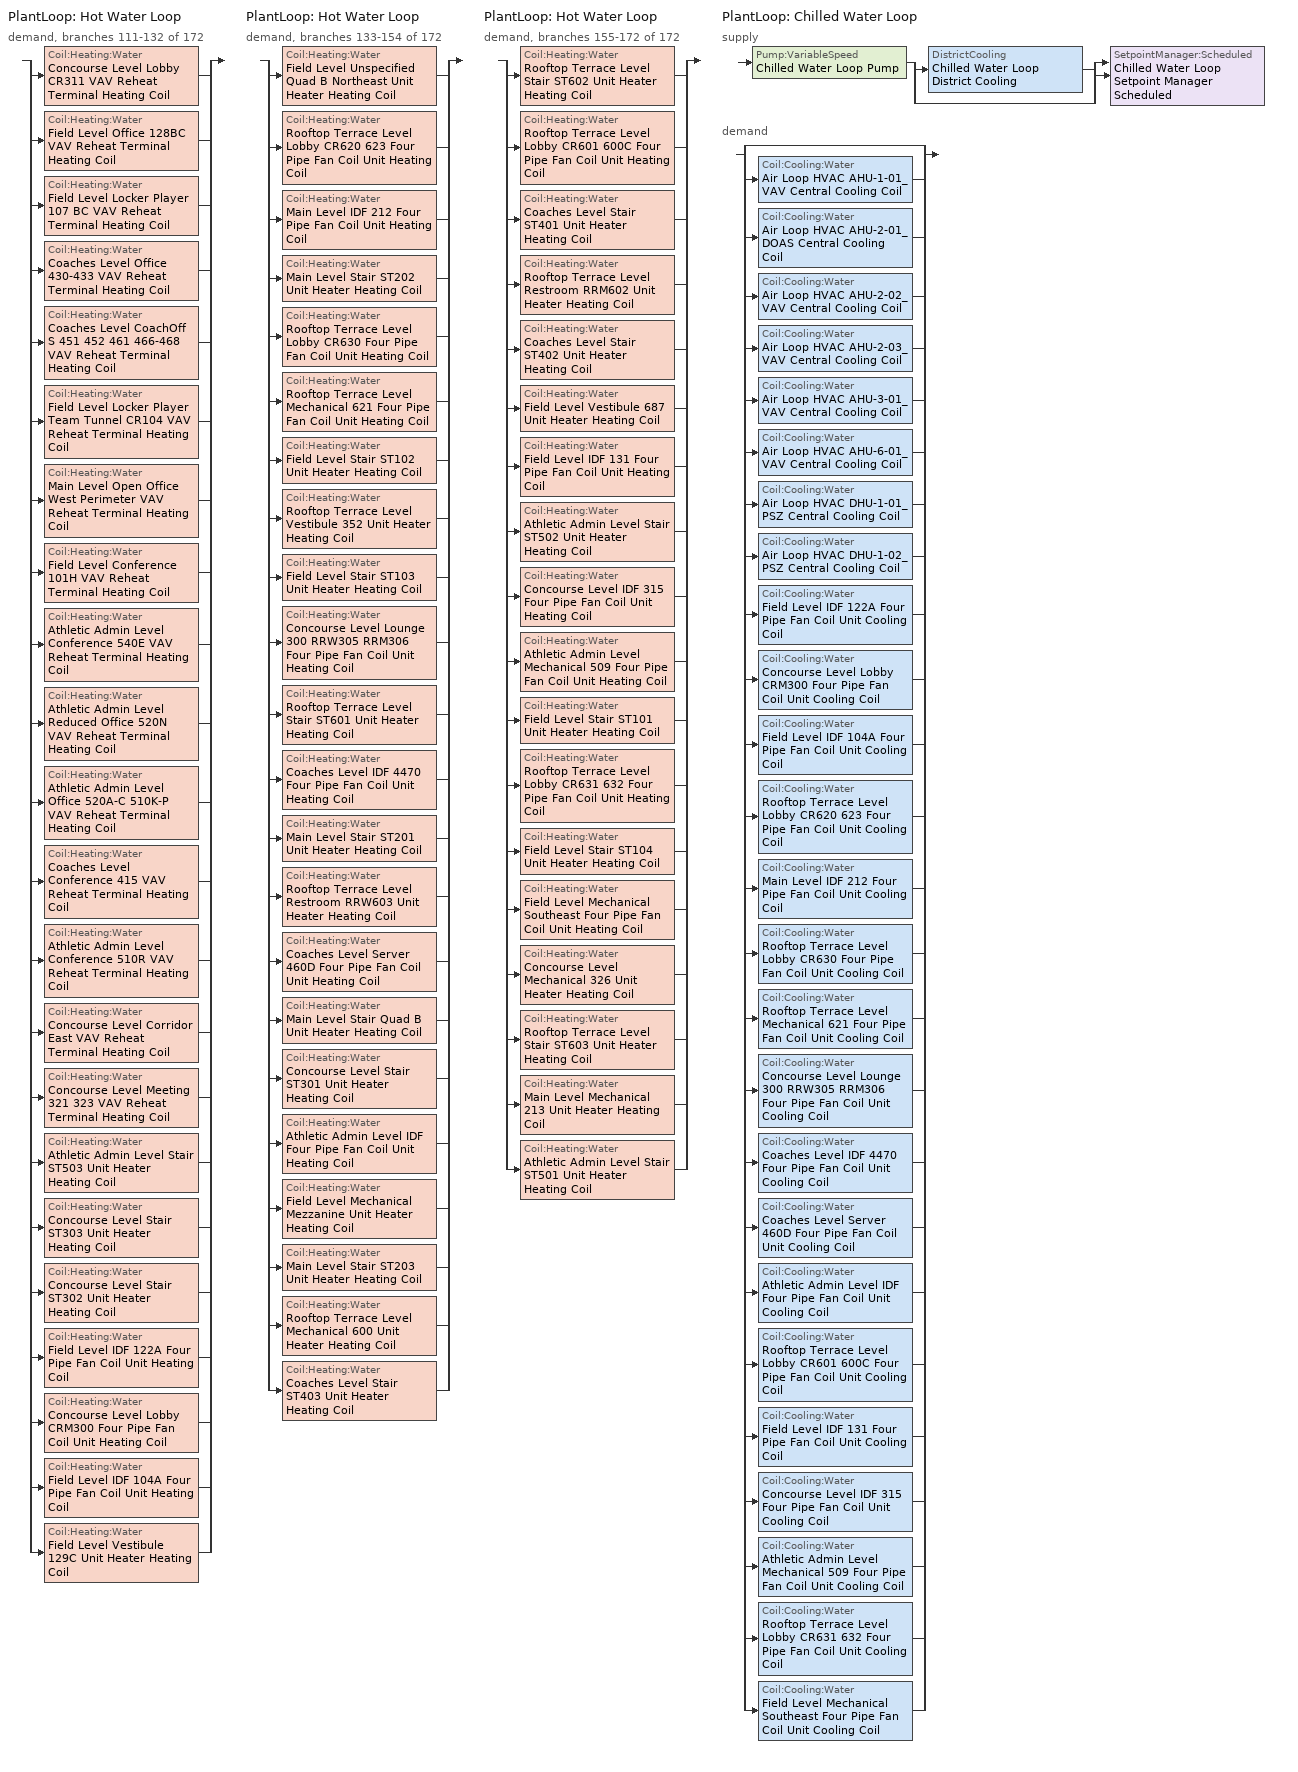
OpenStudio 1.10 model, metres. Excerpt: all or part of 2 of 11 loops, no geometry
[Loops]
PlantLoop 'Hot Water Loop'
 demand, branches 111-132 of 172: split
  | Coil:Heating:Water 'Concourse Level Lobby CR311 VAV Reheat Terminal Heating Coil'
  | Coil:Heating:Water 'Field Level Office 128BC VAV Reheat Terminal Heating Coil'
  | Coil:Heating:Water 'Field Level Locker Player 107 BC VAV Reheat Terminal Heating Coil'
  | Coil:Heating:Water 'Coaches Level Office 430-433 VAV Reheat Terminal Heating Coil'
  | Coil:Heating:Water 'Coaches Level CoachOff S 451 452 461 466-468 VAV Reheat Terminal Heating Coil'
  | Coil:Heating:Water 'Field Level Locker Player Team Tunnel CR104 VAV Reheat Terminal Heating Coil'
  | Coil:Heating:Water 'Main Level Open Office West Perimeter VAV Reheat Terminal Heating Coil'
  | Coil:Heating:Water 'Field Level Conference 101H VAV Reheat Terminal Heating Coil'
  | Coil:Heating:Water 'Athletic Admin Level Conference 540E VAV Reheat Terminal Heating Coil'
  | Coil:Heating:Water 'Athletic Admin Level Reduced Office 520N VAV Reheat Terminal Heating Coil'
  | Coil:Heating:Water 'Athletic Admin Level Office 520A-C 510K-P VAV Reheat Terminal Heating Coil'
  | Coil:Heating:Water 'Coaches Level Conference 415 VAV Reheat Terminal Heating Coil'
  | Coil:Heating:Water 'Athletic Admin Level Conference 510R VAV Reheat Terminal Heating Coil'
  | Coil:Heating:Water 'Concourse Level Corridor East VAV Reheat Terminal Heating Coil'
  | Coil:Heating:Water 'Concourse Level Meeting 321 323 VAV Reheat Terminal Heating Coil'
  | Coil:Heating:Water 'Athletic Admin Level Stair ST503 Unit Heater Heating Coil'
  | Coil:Heating:Water 'Concourse Level Stair ST303 Unit Heater Heating Coil'
  | Coil:Heating:Water 'Concourse Level Stair ST302 Unit Heater Heating Coil'
  | Coil:Heating:Water 'Field Level IDF 122A Four Pipe Fan Coil Unit Heating Coil'
  | Coil:Heating:Water 'Concourse Level Lobby CRM300 Four Pipe Fan Coil Unit Heating Coil'
  | Coil:Heating:Water 'Field Level IDF 104A Four Pipe Fan Coil Unit Heating Coil'
  | Coil:Heating:Water 'Field Level Vestibule 129C Unit Heater Heating Coil'
PlantLoop 'Hot Water Loop'
 demand, branches 133-154 of 172: split
  | Coil:Heating:Water 'Field Level Unspecified Quad B Northeast Unit Heater Heating Coil'
  | Coil:Heating:Water 'Rooftop Terrace Level Lobby CR620 623 Four Pipe Fan Coil Unit Heating Coil'
  | Coil:Heating:Water 'Main Level IDF 212 Four Pipe Fan Coil Unit Heating Coil'
  | Coil:Heating:Water 'Main Level Stair ST202 Unit Heater Heating Coil'
  | Coil:Heating:Water 'Rooftop Terrace Level Lobby CR630 Four Pipe Fan Coil Unit Heating Coil'
  | Coil:Heating:Water 'Rooftop Terrace Level Mechanical 621 Four Pipe Fan Coil Unit Heating Coil'
  | Coil:Heating:Water 'Field Level Stair ST102 Unit Heater Heating Coil'
  | Coil:Heating:Water 'Rooftop Terrace Level Vestibule 352 Unit Heater Heating Coil'
  | Coil:Heating:Water 'Field Level Stair ST103 Unit Heater Heating Coil'
  | Coil:Heating:Water 'Concourse Level Lounge 300 RRW305 RRM306 Four Pipe Fan Coil Unit Heating Coil'
  | Coil:Heating:Water 'Rooftop Terrace Level Stair ST601 Unit Heater Heating Coil'
  | Coil:Heating:Water 'Coaches Level IDF 4470 Four Pipe Fan Coil Unit Heating Coil'
  | Coil:Heating:Water 'Main Level Stair ST201 Unit Heater Heating Coil'
  | Coil:Heating:Water 'Rooftop Terrace Level Restroom RRW603 Unit Heater Heating Coil'
  | Coil:Heating:Water 'Coaches Level Server 460D Four Pipe Fan Coil Unit Heating Coil'
  | Coil:Heating:Water 'Main Level Stair Quad B Unit Heater Heating Coil'
  | Coil:Heating:Water 'Concourse Level Stair ST301 Unit Heater Heating Coil'
  | Coil:Heating:Water 'Athletic Admin Level IDF Four Pipe Fan Coil Unit Heating Coil'
  | Coil:Heating:Water 'Field Level Mechanical Mezzanine Unit Heater Heating Coil'
  | Coil:Heating:Water 'Main Level Stair ST203 Unit Heater Heating Coil'
  | Coil:Heating:Water 'Rooftop Terrace Level Mechanical 600 Unit Heater Heating Coil'
  | Coil:Heating:Water 'Coaches Level Stair ST403 Unit Heater Heating Coil'
PlantLoop 'Hot Water Loop'
 demand, branches 155-172 of 172: split
  | Coil:Heating:Water 'Rooftop Terrace Level Stair ST602 Unit Heater Heating Coil'
  | Coil:Heating:Water 'Rooftop Terrace Level Lobby CR601 600C Four Pipe Fan Coil Unit Heating Coil'
  | Coil:Heating:Water 'Coaches Level Stair ST401 Unit Heater Heating Coil'
  | Coil:Heating:Water 'Rooftop Terrace Level Restroom RRM602 Unit Heater Heating Coil'
  | Coil:Heating:Water 'Coaches Level Stair ST402 Unit Heater Heating Coil'
  | Coil:Heating:Water 'Field Level Vestibule 687 Unit Heater Heating Coil'
  | Coil:Heating:Water 'Field Level IDF 131 Four Pipe Fan Coil Unit Heating Coil'
  | Coil:Heating:Water 'Athletic Admin Level Stair ST502 Unit Heater Heating Coil'
  | Coil:Heating:Water 'Concourse Level IDF 315 Four Pipe Fan Coil Unit Heating Coil'
  | Coil:Heating:Water 'Athletic Admin Level Mechanical 509 Four Pipe Fan Coil Unit Heating Coil'
  | Coil:Heating:Water 'Field Level Stair ST101 Unit Heater Heating Coil'
  | Coil:Heating:Water 'Rooftop Terrace Level Lobby CR631 632 Four Pipe Fan Coil Unit Heating Coil'
  | Coil:Heating:Water 'Field Level Stair ST104 Unit Heater Heating Coil'
  | Coil:Heating:Water 'Field Level Mechanical Southeast Four Pipe Fan Coil Unit Heating Coil'
  | Coil:Heating:Water 'Concourse Level Mechanical 326 Unit Heater Heating Coil'
  | Coil:Heating:Water 'Rooftop Terrace Level Stair ST603 Unit Heater Heating Coil'
  | Coil:Heating:Water 'Main Level Mechanical 213 Unit Heater Heating Coil'
  | Coil:Heating:Water 'Athletic Admin Level Stair ST501 Unit Heater Heating Coil'
PlantLoop 'Chilled Water Loop'
 supply: Pump:VariableSpeed 'Chilled Water Loop Pump' > split
  | DistrictCooling 'Chilled Water Loop District Cooling'
  | bypass
  join > SetpointManager:Scheduled 'Chilled Water Loop Setpoint Manager Scheduled'
 demand: split
  | bypass
  | Coil:Cooling:Water 'Air Loop HVAC AHU-1-01_VAV Central Cooling Coil'
  | Coil:Cooling:Water 'Air Loop HVAC AHU-2-01_DOAS Central Cooling Coil'
  | Coil:Cooling:Water 'Air Loop HVAC AHU-2-02_VAV Central Cooling Coil'
  | Coil:Cooling:Water 'Air Loop HVAC AHU-2-03_VAV Central Cooling Coil'
  | Coil:Cooling:Water 'Air Loop HVAC AHU-3-01_VAV Central Cooling Coil'
  | Coil:Cooling:Water 'Air Loop HVAC AHU-6-01_VAV Central Cooling Coil'
  | Coil:Cooling:Water 'Air Loop HVAC DHU-1-01_PSZ Central Cooling Coil'
  | Coil:Cooling:Water 'Air Loop HVAC DHU-1-02_PSZ Central Cooling Coil'
  | Coil:Cooling:Water 'Field Level IDF 122A Four Pipe Fan Coil Unit Cooling Coil'
  | Coil:Cooling:Water 'Concourse Level Lobby CRM300 Four Pipe Fan Coil Unit Cooling Coil'
  | Coil:Cooling:Water 'Field Level IDF 104A Four Pipe Fan Coil Unit Cooling Coil'
  | Coil:Cooling:Water 'Rooftop Terrace Level Lobby CR620 623 Four Pipe Fan Coil Unit Cooling Coil'
  | Coil:Cooling:Water 'Main Level IDF 212 Four Pipe Fan Coil Unit Cooling Coil'
  | Coil:Cooling:Water 'Rooftop Terrace Level Lobby CR630 Four Pipe Fan Coil Unit Cooling Coil'
  | Coil:Cooling:Water 'Rooftop Terrace Level Mechanical 621 Four Pipe Fan Coil Unit Cooling Coil'
  | Coil:Cooling:Water 'Concourse Level Lounge 300 RRW305 RRM306 Four Pipe Fan Coil Unit Cooling Coil'
  | Coil:Cooling:Water 'Coaches Level IDF 4470 Four Pipe Fan Coil Unit Cooling Coil'
  | Coil:Cooling:Water 'Coaches Level Server 460D Four Pipe Fan Coil Unit Cooling Coil'
  | Coil:Cooling:Water 'Athletic Admin Level IDF Four Pipe Fan Coil Unit Cooling Coil'
  | Coil:Cooling:Water 'Rooftop Terrace Level Lobby CR601 600C Four Pipe Fan Coil Unit Cooling Coil'
  | Coil:Cooling:Water 'Field Level IDF 131 Four Pipe Fan Coil Unit Cooling Coil'
  | Coil:Cooling:Water 'Concourse Level IDF 315 Four Pipe Fan Coil Unit Cooling Coil'
  | Coil:Cooling:Water 'Athletic Admin Level Mechanical 509 Four Pipe Fan Coil Unit Cooling Coil'
  | Coil:Cooling:Water 'Rooftop Terrace Level Lobby CR631 632 Four Pipe Fan Coil Unit Cooling Coil'
  | Coil:Cooling:Water 'Field Level Mechanical Southeast Four Pipe Fan Coil Unit Cooling Coil'
[Sizing:Zone] Zone Cooling Design Supply Air Temperature {C}=12.78; Zone Cooling Design Supply Air Humidity Ratio {kg-H2O/kg-air}=0.0085; Zone Heating Design Supply Air Humidity Ratio {kg-H2O/kg-air}=0.008; Cooling Design Air Flow Method=DesignDay; Heating Design Air Flow Method=DesignDay
Name | Zone Heating Design Supply Air Temperature {C}
Field Level Mechanical Southeast Zone; Concourse Level Lounge 300 RRW305 RRM306 Zone; Rooftop Terrace Level Lobby CR601 600C Zone; Rooftop Terrace Level Lobby CR620 623 Zone; Rooftop Terrace Level Lobby CR631 632 Zone; Coaches Level Server 460D Zone; Concourse Level Lobby CRM300 Zone; Field Level IDF 131 Zone; Rooftop Terrace Level Mechanical 621 Zone; Concourse Level IDF 315 Zone; Field Level IDF 122A Zone; Athletic Admin Level IDF Zone; Main Level IDF 212 Zone; Rooftop Terrace Level Lobby CR630 Zone; Field Level IDF 104A Zone; Athletic Admin Level Mechanical 509 Zone; Coaches Level IDF 4470 Zone | 32.22
Rooftop Terrace Level Vestibule 352 Zone; Athletic Admin Level Stair ST501 Zone; Field Level Mechanical Mezzanine Zone; Field Level Vestibule 687 Zone; Rooftop Terrace Level Restroom RRM602 Zone; Coaches Level Stair ST401 Zone; Main Level Stair Quad B Zone; Field Level Vestibule 129C Zone; Concourse Level Stair ST302 Zone; Athletic Admin Level Stair ST503 Zone; Main Level Stair ST201 Zone; Rooftop Terrace Level Stair ST601 Zone; Concourse Level Mechanical 326 Zone; Rooftop Terrace Level Stair ST603 Zone; Field Level Stair ST104 Zone; Main Level Stair ST202 Zone; Concourse Level Stair ST301 Zone; Field Level Stair ST103 Zone; Main Level Mechanical 213 Zone; Field Level Unspecified Quad B Northeast Zone; Coaches Level Stair ST403 Zone; Field Level Stair ST102 Zone; Rooftop Terrace Level Stair ST602 Zone; Rooftop Terrace Level Restroom RRW603 Zone; Concourse Level Stair ST303 Zone; Main Level Stair ST203 Zone; Field Level Stair ST101 Zone; Rooftop Terrace Level Mechanical 600 Zone; Athletic Admin Level Stair ST502 Zone; Coaches Level Stair ST402 Zone | 40.56
[Zone equipment]
Field Level Mechanical Southeast Zone: Field Level Mechanical Southeast Four Pipe Fan Coil Unit
Concourse Level Lounge 300 RRW305 RRM306 Zone: Concourse Level Lounge 300 RRW305 RRM306 Four Pipe Fan Coil Unit
Rooftop Terrace Level Lobby CR601 600C Zone: Rooftop Terrace Level Lobby CR601 600C Four Pipe Fan Coil Unit
Rooftop Terrace Level Lobby CR620 623 Zone: Rooftop Terrace Level Lobby CR620 623 Four Pipe Fan Coil Unit
Rooftop Terrace Level Lobby CR631 632 Zone: Rooftop Terrace Level Lobby CR631 632 Four Pipe Fan Coil Unit
Rooftop Terrace Level Vestibule 352 Zone: Rooftop Terrace Level Vestibule 352 Unit Heater
Coaches Level Server 460D Zone: Coaches Level Server 460D Four Pipe Fan Coil Unit
Athletic Admin Level Stair ST501 Zone: Athletic Admin Level Stair ST501 Unit Heater
Field Level Mechanical Mezzanine Zone: Field Level Mechanical Mezzanine Unit Heater
Field Level Vestibule 687 Zone: Field Level Vestibule 687 Unit Heater
Rooftop Terrace Level Restroom RRM602 Zone: Rooftop Terrace Level Restroom RRM602 Unit Heater
Concourse Level Lobby CRM300 Zone: Concourse Level Lobby CRM300 Four Pipe Fan Coil Unit
Field Level IDF 131 Zone: Field Level IDF 131 Four Pipe Fan Coil Unit
Coaches Level Stair ST401 Zone: Coaches Level Stair ST401 Unit Heater
Main Level Stair Quad B Zone: Main Level Stair Quad B Unit Heater
Field Level Vestibule 129C Zone: Field Level Vestibule 129C Unit Heater
Rooftop Terrace Level Mechanical 621 Zone: Rooftop Terrace Level Mechanical 621 Four Pipe Fan Coil Unit
Concourse Level IDF 315 Zone: Concourse Level IDF 315 Four Pipe Fan Coil Unit
Concourse Level Stair ST302 Zone: Concourse Level Stair ST302 Unit Heater
Athletic Admin Level Stair ST503 Zone: Athletic Admin Level Stair ST503 Unit Heater
Main Level Stair ST201 Zone: Main Level Stair ST201 Unit Heater
Field Level IDF 122A Zone: Field Level IDF 122A Four Pipe Fan Coil Unit
Rooftop Terrace Level Stair ST601 Zone: Rooftop Terrace Level Stair ST601 Unit Heater
Concourse Level Mechanical 326 Zone: Concourse Level Mechanical 326 Unit Heater
Athletic Admin Level IDF Zone: Athletic Admin Level IDF Four Pipe Fan Coil Unit
Rooftop Terrace Level Stair ST603 Zone: Rooftop Terrace Level Stair ST603 Unit Heater
Main Level IDF 212 Zone: Main Level IDF 212 Four Pipe Fan Coil Unit
Field Level Stair ST104 Zone: Field Level Stair ST104 Unit Heater
Rooftop Terrace Level Lobby CR630 Zone: Rooftop Terrace Level Lobby CR630 Four Pipe Fan Coil Unit
Main Level Stair ST202 Zone: Main Level Stair ST202 Unit Heater
Concourse Level Stair ST301 Zone: Concourse Level Stair ST301 Unit Heater
Field Level Stair ST103 Zone: Field Level Stair ST103 Unit Heater
Main Level Mechanical 213 Zone: Main Level Mechanical 213 Unit Heater
Field Level Unspecified Quad B Northeast Zone: Field Level Unspecified Quad B Northeast Unit Heater
Coaches Level Stair ST403 Zone: Coaches Level Stair ST403 Unit Heater
Field Level Stair ST102 Zone: Field Level Stair ST102 Unit Heater
Rooftop Terrace Level Stair ST602 Zone: Rooftop Terrace Level Stair ST602 Unit Heater
Field Level IDF 104A Zone: Field Level IDF 104A Four Pipe Fan Coil Unit
Rooftop Terrace Level Restroom RRW603 Zone: Rooftop Terrace Level Restroom RRW603 Unit Heater
Athletic Admin Level Mechanical 509 Zone: Athletic Admin Level Mechanical 509 Four Pipe Fan Coil Unit
Concourse Level Stair ST303 Zone: Concourse Level Stair ST303 Unit Heater
Main Level Stair ST203 Zone: Main Level Stair ST203 Unit Heater
Field Level Stair ST101 Zone: Field Level Stair ST101 Unit Heater
Rooftop Terrace Level Mechanical 600 Zone: Rooftop Terrace Level Mechanical 600 Unit Heater
Athletic Admin Level Stair ST502 Zone: Athletic Admin Level Stair ST502 Unit Heater
Coaches Level IDF 4470 Zone: Coaches Level IDF 4470 Four Pipe Fan Coil Unit
Coaches Level Stair ST402 Zone: Coaches Level Stair ST402 Unit Heater
[PlantLoop]
Chilled Water Loop: Maximum Loop Temperature {C}=98; Minimum Loop Temperature {C}=1; Plant Loop Volume {m3}=Autocalculate; Load Distribution Scheme=Optimal
[Sizing:Plant]
Chilled Water Loop: Loop Type=Cooling; Design Loop Exit Temperature {C}=8.88889; Loop Design Temperature Difference {deltaC}=5.55556; Sizing Option=NonCoincident; Zone Timesteps in Averaging Window=1; Coincident Sizing Factor Mode=None
[Pump:VariableSpeed]
Chilled Water Loop Pump: Rated Flow Rate {m3/s}=0.0630835; Rated Pump Head {Pa}=298908; Rated Power Consumption {W}=27574.3; Motor Efficiency=0.684; Coefficient 1 of the Part Load Performance Curve=0; Coefficient 2 of the Part Load Performance Curve=0.5726; Coefficient 3 of the Part Load Performance Curve=-0.301; Coefficient 4 of the Part Load Performance Curve=0.7347; Pump Control Type=Intermittent
[SetpointManager:Scheduled]
Chilled Water Loop Setpoint Manager Scheduled: Control Variable=Temperature; Schedule=Chilled Water Loop Temperature Setpoint Schedule
[DistrictCooling]
Chilled Water Loop District Cooling: Nominal Capacity {W}=1000000000
[Coil:Heating:Water] Availability Schedule=Always On Discrete
Name | Rated Inlet Water Temperature {C} | Rated Inlet Air Temperature {C} | Rated Outlet Water Temperature {C} | Rated Outlet Air Temperature {C} | Maximum Water Flow Rate {m3/s} | Performance Input Method | Rated Capacity {W}
Concourse Level Lobby CR311 VAV Reheat Terminal Heating Coil; Coaches Level Office 430-433 VAV Reheat Terminal Heating Coil; Coaches Level CoachOff S 451 452 461 466-468 VAV Reheat Terminal Heating Coil; Main Level Open Office West Perimeter VAV Reheat Terminal Heating Coil; Athletic Admin Level Conference 540E VAV Reheat Terminal Heating Coil; Athletic Admin Level Reduced Office 520N VAV Reheat Terminal Heating Coil; Athletic Admin Level Office 520A-C 510K-P VAV Reheat Terminal Heating Coil | 82.2222 | 12.7778 | 60 | 35
Field Level Office 128BC VAV Reheat Terminal Heating Coil | 82.2222 | 12.7778 | 60 | 34.7192
Field Level Locker Player 107 BC VAV Reheat Terminal Heating Coil | 82.2222 | 12.7778 | 60 | 35.0297
Field Level Locker Player Team Tunnel CR104 VAV Reheat Terminal Heating Coil; Field Level Conference 101H VAV Reheat Terminal Heating Coil | 82.2222 | 12.7778 | 60 | 34.9557
Coaches Level Conference 415 VAV Reheat Terminal Heating Coil | 82.2222 | 12.7778 | 60 | 26.5774
Athletic Admin Level Conference 510R VAV Reheat Terminal Heating Coil | 82.2222 | 12.7778 | 60 | 26.4542
Concourse Level Corridor East VAV Reheat Terminal Heating Coil | 82.2222 | 12.7778 | 60 | 34.9262
Concourse Level Meeting 321 323 VAV Reheat Terminal Heating Coil | 82.2222 | 12.7778 | 60 | 34.7709
Athletic Admin Level Stair ST503 Unit Heater Heating Coil; Concourse Level Stair ST303 Unit Heater Heating Coil; Concourse Level Stair ST302 Unit Heater Heating Coil; Main Level Stair ST202 Unit Heater Heating Coil; Field Level Stair ST102 Unit Heater Heating Coil; Field Level Stair ST103 Unit Heater Heating Coil; Rooftop Terrace Level Stair ST601 Unit Heater Heating Coil; Main Level Stair ST201 Unit Heater Heating Coil; Concourse Level Stair ST301 Unit Heater Heating Coil; Main Level Stair ST203 Unit Heater Heating Coil; Coaches Level Stair ST403 Unit Heater Heating Coil; Rooftop Terrace Level Stair ST602 Unit Heater Heating Coil; Coaches Level Stair ST401 Unit Heater Heating Coil; Coaches Level Stair ST402 Unit Heater Heating Coil; Athletic Admin Level Stair ST502 Unit Heater Heating Coil; Field Level Stair ST101 Unit Heater Heating Coil; Rooftop Terrace Level Stair ST603 Unit Heater Heating Coil; Athletic Admin Level Stair ST501 Unit Heater Heating Coil | 82.2222 | 15.5556 | 60 | 37.7778 | 3.57473e-05 | NominalCapacity | 2486.22
Field Level IDF 122A Four Pipe Fan Coil Unit Heating Coil; Main Level IDF 212 Four Pipe Fan Coil Unit Heating Coil; Coaches Level Server 460D Four Pipe Fan Coil Unit Heating Coil; Field Level IDF 131 Four Pipe Fan Coil Unit Heating Coil |  |  |  |  | 0 | NominalCapacity | 0
Concourse Level Lobby CRM300 Four Pipe Fan Coil Unit Heating Coil | 82.2222 | 22.2222 | 60 | 26.6667 | 2.52334e-05 | NominalCapacity | 2080.8
Field Level IDF 104A Four Pipe Fan Coil Unit Heating Coil; Coaches Level IDF 4470 Four Pipe Fan Coil Unit Heating Coil; Athletic Admin Level IDF Four Pipe Fan Coil Unit Heating Coil; Concourse Level IDF 315 Four Pipe Fan Coil Unit Heating Coil | 82.2222 | 22.2222 | 60 | 26.6667 | 3.15418e-05 | NominalCapacity | 3135.86
Field Level Vestibule 129C Unit Heater Heating Coil; Field Level Vestibule 687 Unit Heater Heating Coil | 82.2222 | 15.5556 | 60 | 37.7778 | 0.000428968 | NominalCapacity | 29834.6
Field Level Unspecified Quad B Northeast Unit Heater Heating Coil | 82.2222 | 15.5556 | 60 | 38.8889 | 0.000315418 | NominalCapacity | 15239.7
Rooftop Terrace Level Lobby CR620 623 Four Pipe Fan Coil Unit Heating Coil | 82.2222 | 14.2222 | 60 | 35 | 0.000126167 | NominalCapacity | 11722.8
Rooftop Terrace Level Lobby CR630 Four Pipe Fan Coil Unit Heating Coil; Rooftop Terrace Level Mechanical 621 Four Pipe Fan Coil Unit Heating Coil; Athletic Admin Level Mechanical 509 Four Pipe Fan Coil Unit Heating Coil; Rooftop Terrace Level Lobby CR631 632 Four Pipe Fan Coil Unit Heating Coil | 82.2222 | 14.2222 | 60 | 35 | 4.41585e-05 | NominalCapacity | 3897.85
Rooftop Terrace Level Vestibule 352 Unit Heater Heating Coil; Concourse Level Mechanical 326 Unit Heater Heating Coil | 82.2222 | 15.5556 | 60 | 38.8889 | 0.000334343 | NominalCapacity | 15239.7
Concourse Level Lounge 300 RRW305 RRM306 Four Pipe Fan Coil Unit Heating Coil | 82.2222 | 4.33333 | 60 | 35 | 0.00140045 | NominalCapacity | 129596
Rooftop Terrace Level Restroom RRW603 Unit Heater Heating Coil; Rooftop Terrace Level Restroom RRM602 Unit Heater Heating Coil | 82.2222 | 15.5556 | 60 | 37.7778 | 0.000214484 | NominalCapacity | 14917.3
Main Level Stair Quad B Unit Heater Heating Coil; Field Level Stair ST104 Unit Heater Heating Coil | 82.2222 | 15.5556 | 60 | 37.7778 | 0.000107242 | NominalCapacity | 7458.66
Field Level Mechanical Mezzanine Unit Heater Heating Coil | 82.2222 | 15.5556 | 60 | 37.7778 | 0.000643452 | NominalCapacity | 44752
Rooftop Terrace Level Mechanical 600 Unit Heater Heating Coil; Main Level Mechanical 213 Unit Heater Heating Coil | 82.2222 | 15.5556 | 60 | 38.8889 | 0.000668685 | NominalCapacity | 30479.4
Rooftop Terrace Level Lobby CR601 600C Four Pipe Fan Coil Unit Heating Coil | 82.2222 | 14.2222 | 60 | 35 | 6.30835e-05 | NominalCapacity | 5861.42
Field Level Mechanical Southeast Four Pipe Fan Coil Unit Heating Coil | 82.2222 | 22.2222 | 60 | 26.6667 | 6.30835e-05 | NominalCapacity | 6271.72
[Coil:Cooling:Water] Availability Schedule=Always On Discrete; Design Inlet Water Temperature {C}=8.88889
Name | Design Water Flow Rate {m3/s} | Design Air Flow Rate {m3/s} | Design Inlet Air Temperature {C} | Design Outlet Air Temperature {C}
Air Loop HVAC AHU-1-01_VAV Central Cooling Coil | 0.00290184 | 4.71947 | 27.2222 | 12.7778
Air Loop HVAC AHU-2-01_DOAS Central Cooling Coil | 0.00910295 | 8.49505 | 37.7778 | 12.7778
Air Loop HVAC AHU-2-02_VAV Central Cooling Coil | 0.00984103 | 16.5182 | 26.6667 | 12.7778
Air Loop HVAC AHU-2-03_VAV Central Cooling Coil | 0.0107873 | 17.934 | 26.8333 | 12.7778
Air Loop HVAC AHU-3-01_VAV Central Cooling Coil | 0.00712844 | 11.7987 | 26.8889 | 12.7778
Air Loop HVAC AHU-6-01_VAV Central Cooling Coil | 0.0126798 | 23.5974 | 25.3333 | 12.7778
Air Loop HVAC DHU-1-01_PSZ Central Cooling Coil | 0.000378501 | 1.29786 | 32.6667 | 16.634
Air Loop HVAC DHU-1-02_PSZ Central Cooling Coil | 0.0011355 | 3.04406 | 36 | 16.6485
Field Level IDF 122A Four Pipe Fan Coil Unit Cooling Coil; Field Level IDF 104A Four Pipe Fan Coil Unit Cooling Coil; Main Level IDF 212 Four Pipe Fan Coil Unit Cooling Coil; Coaches Level IDF 4470 Four Pipe Fan Coil Unit Cooling Coil; Athletic Admin Level IDF Four Pipe Fan Coil Unit Cooling Coil; Field Level IDF 131 Four Pipe Fan Coil Unit Cooling Coil; Concourse Level IDF 315 Four Pipe Fan Coil Unit Cooling Coil | 0.000315418 | 0.707921 | 22.2222 | 12.7778
Concourse Level Lobby CRM300 Four Pipe Fan Coil Unit Cooling Coil | 0.000208176 | 0.471947 | 22.2222 | 12.7778
Rooftop Terrace Level Lobby CR620 623 Four Pipe Fan Coil Unit Cooling Coil | 0.000353268 | 0.566337 | 25.8889 | 12.7778
Rooftop Terrace Level Lobby CR630 Four Pipe Fan Coil Unit Cooling Coil; Rooftop Terrace Level Mechanical 621 Four Pipe Fan Coil Unit Cooling Coil; Athletic Admin Level Mechanical 509 Four Pipe Fan Coil Unit Cooling Coil; Rooftop Terrace Level Lobby CR631 632 Four Pipe Fan Coil Unit Cooling Coil | 0.000119859 | 0.188779 | 25.8889 | 12.7778
Concourse Level Lounge 300 RRW305 RRM306 Four Pipe Fan Coil Unit Cooling Coil | 0.00353899 | 4.24753 | 30.3889 | 12.7778
Coaches Level Server 460D Four Pipe Fan Coil Unit Cooling Coil | 0.00126167 | 2.83168 | 22.2222 | 12.7778
Rooftop Terrace Level Lobby CR601 600C Four Pipe Fan Coil Unit Cooling Coil | 0.000176634 | 0.283168 | 25.8889 | 12.7778
Field Level Mechanical Southeast Four Pipe Fan Coil Unit Cooling Coil | 0.000630835 | 1.41584 | 22.2222 | 12.7778
[Controller:WaterCoil] Minimum Actuated Flow {m3/s}=0
Name | Water Coil | Action | Maximum Actuated Flow {m3/s} | Control Variable
Controller Water Coil 2 | Air Loop HVAC AHU-1-01_VAV Central Cooling Coil | Reverse | 0.00290184
Controller Water Coil 4 | Air Loop HVAC AHU-2-01_DOAS Central Cooling Coil | Reverse | 0.00910295
Controller Water Coil 6 | Air Loop HVAC AHU-2-02_VAV Central Cooling Coil | Reverse | 0.00984103
Controller Water Coil 8 | Air Loop HVAC AHU-2-03_VAV Central Cooling Coil | Reverse | 0.0107873
Controller Water Coil 10 | Air Loop HVAC AHU-3-01_VAV Central Cooling Coil | Reverse | 0.00712844
Controller Water Coil 12 | Air Loop HVAC AHU-6-01_VAV Central Cooling Coil | Reverse | 0.0126798
Controller Water Coil 14 | Air Loop HVAC DHU-1-01_PSZ Central Cooling Coil | Reverse | 0.000378501 | TemperatureAndHumidityRatio
Controller Water Coil 16 | Air Loop HVAC DHU-1-02_PSZ Central Cooling Coil | Reverse | 0.0011355 | TemperatureAndHumidityRatio
Controller Water Coil 118 | Concourse Level Lobby CR311 VAV Reheat Terminal Heating Coil | Normal
Controller Water Coil 119 | Field Level Office 128BC VAV Reheat Terminal Heating Coil | Normal
Controller Water Coil 120 | Field Level Locker Player 107 BC VAV Reheat Terminal Heating Coil | Normal
Controller Water Coil 121 | Coaches Level Office 430-433 VAV Reheat Terminal Heating Coil | Normal
Controller Water Coil 122 | Coaches Level CoachOff S 451 452 461 466-468 VAV Reheat Terminal Heating Coil | Normal
Controller Water Coil 123 | Field Level Locker Player Team Tunnel CR104 VAV Reheat Terminal Heating Coil | Normal
Controller Water Coil 124 | Main Level Open Office West Perimeter VAV Reheat Terminal Heating Coil | Normal
Controller Water Coil 125 | Field Level Conference 101H VAV Reheat Terminal Heating Coil | Normal
Controller Water Coil 126 | Athletic Admin Level Conference 540E VAV Reheat Terminal Heating Coil | Normal
Controller Water Coil 127 | Athletic Admin Level Reduced Office 520N VAV Reheat Terminal Heating Coil | Normal
Controller Water Coil 128 | Athletic Admin Level Office 520A-C 510K-P VAV Reheat Terminal Heating Coil | Normal
Controller Water Coil 129 | Coaches Level Conference 415 VAV Reheat Terminal Heating Coil | Normal
Controller Water Coil 130 | Athletic Admin Level Conference 510R VAV Reheat Terminal Heating Coil | Normal
Controller Water Coil 131 | Concourse Level Corridor East VAV Reheat Terminal Heating Coil | Normal
Controller Water Coil 132 | Concourse Level Meeting 321 323 VAV Reheat Terminal Heating Coil | Normal
Controller Water Coil 133 | Athletic Admin Level Stair ST503 Unit Heater Heating Coil | Normal | 3.57473e-05
Controller Water Coil 134 | Concourse Level Stair ST303 Unit Heater Heating Coil | Normal | 3.57473e-05
Controller Water Coil 135 | Concourse Level Stair ST302 Unit Heater Heating Coil | Normal | 3.57473e-05
Controller Water Coil 136 | Field Level IDF 122A Four Pipe Fan Coil Unit Heating Coil | Normal | 0
Controller Water Coil 137 | Field Level IDF 122A Four Pipe Fan Coil Unit Cooling Coil | Reverse | 0.000315418
Controller Water Coil 138 | Concourse Level Lobby CRM300 Four Pipe Fan Coil Unit Heating Coil | Normal | 2.52334e-05
Controller Water Coil 139 | Concourse Level Lobby CRM300 Four Pipe Fan Coil Unit Cooling Coil | Reverse | 0.000208176
Controller Water Coil 140 | Field Level IDF 104A Four Pipe Fan Coil Unit Heating Coil | Normal | 3.15418e-05
Controller Water Coil 141 | Field Level IDF 104A Four Pipe Fan Coil Unit Cooling Coil | Reverse | 0.000315418
Controller Water Coil 142 | Field Level Vestibule 129C Unit Heater Heating Coil | Normal | 0.000428968
Controller Water Coil 143 | Field Level Unspecified Quad B Northeast Unit Heater Heating Coil | Normal | 0.000315418
Controller Water Coil 144 | Rooftop Terrace Level Lobby CR620 623 Four Pipe Fan Coil Unit Heating Coil | Normal | 0.000126167
Controller Water Coil 145 | Rooftop Terrace Level Lobby CR620 623 Four Pipe Fan Coil Unit Cooling Coil | Reverse | 0.000353268
Controller Water Coil 146 | Main Level IDF 212 Four Pipe Fan Coil Unit Heating Coil | Normal | 0
Controller Water Coil 147 | Main Level IDF 212 Four Pipe Fan Coil Unit Cooling Coil | Reverse | 0.000315418
Controller Water Coil 148 | Main Level Stair ST202 Unit Heater Heating Coil | Normal | 3.57473e-05
Controller Water Coil 149 | Rooftop Terrace Level Lobby CR630 Four Pipe Fan Coil Unit Heating Coil | Normal | 4.41585e-05
Controller Water Coil 150 | Rooftop Terrace Level Lobby CR630 Four Pipe Fan Coil Unit Cooling Coil | Reverse | 0.000119859
Controller Water Coil 151 | Rooftop Terrace Level Mechanical 621 Four Pipe Fan Coil Unit Heating Coil | Normal | 4.41585e-05
Controller Water Coil 152 | Rooftop Terrace Level Mechanical 621 Four Pipe Fan Coil Unit Cooling Coil | Reverse | 0.000119859
Controller Water Coil 153 | Field Level Stair ST102 Unit Heater Heating Coil | Normal | 3.57473e-05
Controller Water Coil 154 | Rooftop Terrace Level Vestibule 352 Unit Heater Heating Coil | Normal | 0.000334343
Controller Water Coil 155 | Field Level Stair ST103 Unit Heater Heating Coil | Normal | 3.57473e-05
Controller Water Coil 156 | Concourse Level Lounge 300 RRW305 RRM306 Four Pipe Fan Coil Unit Heating Coil | Normal | 0.00140045
Controller Water Coil 157 | Concourse Level Lounge 300 RRW305 RRM306 Four Pipe Fan Coil Unit Cooling Coil | Reverse | 0.00353899
Controller Water Coil 158 | Rooftop Terrace Level Stair ST601 Unit Heater Heating Coil | Normal | 3.57473e-05
Controller Water Coil 159 | Coaches Level IDF 4470 Four Pipe Fan Coil Unit Heating Coil | Normal | 3.15418e-05
Controller Water Coil 160 | Coaches Level IDF 4470 Four Pipe Fan Coil Unit Cooling Coil | Reverse | 0.000315418
Controller Water Coil 161 | Main Level Stair ST201 Unit Heater Heating Coil | Normal | 3.57473e-05
Controller Water Coil 162 | Rooftop Terrace Level Restroom RRW603 Unit Heater Heating Coil | Normal | 0.000214484
Controller Water Coil 163 | Coaches Level Server 460D Four Pipe Fan Coil Unit Heating Coil | Normal | 0
Controller Water Coil 164 | Coaches Level Server 460D Four Pipe Fan Coil Unit Cooling Coil | Reverse | 0.00126167
Controller Water Coil 165 | Main Level Stair Quad B Unit Heater Heating Coil | Normal | 0.000107242
Controller Water Coil 166 | Concourse Level Stair ST301 Unit Heater Heating Coil | Normal | 3.57473e-05
Controller Water Coil 167 | Athletic Admin Level IDF Four Pipe Fan Coil Unit Heating Coil | Normal | 3.15418e-05
Controller Water Coil 168 | Athletic Admin Level IDF Four Pipe Fan Coil Unit Cooling Coil | Reverse | 0.000315418
Controller Water Coil 169 | Field Level Mechanical Mezzanine Unit Heater Heating Coil | Normal | 0.000643452
Controller Water Coil 170 | Main Level Stair ST203 Unit Heater Heating Coil | Normal | 3.57473e-05
Controller Water Coil 171 | Rooftop Terrace Level Mechanical 600 Unit Heater Heating Coil | Normal | 0.000668685
Controller Water Coil 172 | Coaches Level Stair ST403 Unit Heater Heating Coil | Normal | 3.57473e-05
Controller Water Coil 173 | Rooftop Terrace Level Stair ST602 Unit Heater Heating Coil | Normal | 3.57473e-05
Controller Water Coil 174 | Rooftop Terrace Level Lobby CR601 600C Four Pipe Fan Coil Unit Heating Coil | Normal | 6.30835e-05
Controller Water Coil 175 | Rooftop Terrace Level Lobby CR601 600C Four Pipe Fan Coil Unit Cooling Coil | Reverse | 0.000176634
Controller Water Coil 176 | Coaches Level Stair ST401 Unit Heater Heating Coil | Normal | 3.57473e-05
Controller Water Coil 177 | Rooftop Terrace Level Restroom RRM602 Unit Heater Heating Coil | Normal | 0.000214484
Controller Water Coil 178 | Coaches Level Stair ST402 Unit Heater Heating Coil | Normal | 3.57473e-05
Controller Water Coil 179 | Field Level Vestibule 687 Unit Heater Heating Coil | Normal | 0.000428968
Controller Water Coil 180 | Field Level IDF 131 Four Pipe Fan Coil Unit Heating Coil | Normal | 0
Controller Water Coil 181 | Field Level IDF 131 Four Pipe Fan Coil Unit Cooling Coil | Reverse | 0.000315418
Controller Water Coil 182 | Athletic Admin Level Stair ST502 Unit Heater Heating Coil | Normal | 3.57473e-05
Controller Water Coil 183 | Concourse Level IDF 315 Four Pipe Fan Coil Unit Heating Coil | Normal | 3.15418e-05
Controller Water Coil 184 | Concourse Level IDF 315 Four Pipe Fan Coil Unit Cooling Coil | Reverse | 0.000315418
Controller Water Coil 185 | Athletic Admin Level Mechanical 509 Four Pipe Fan Coil Unit Heating Coil | Normal | 4.41585e-05
Controller Water Coil 186 | Athletic Admin Level Mechanical 509 Four Pipe Fan Coil Unit Cooling Coil | Reverse | 0.000119859
Controller Water Coil 187 | Field Level Stair ST101 Unit Heater Heating Coil | Normal | 3.57473e-05
Controller Water Coil 188 | Rooftop Terrace Level Lobby CR631 632 Four Pipe Fan Coil Unit Heating Coil | Normal | 4.41585e-05
Controller Water Coil 189 | Rooftop Terrace Level Lobby CR631 632 Four Pipe Fan Coil Unit Cooling Coil | Reverse | 0.000119859
Controller Water Coil 190 | Field Level Stair ST104 Unit Heater Heating Coil | Normal | 0.000107242
Controller Water Coil 191 | Field Level Mechanical Southeast Four Pipe Fan Coil Unit Heating Coil | Normal | 6.30835e-05
Controller Water Coil 192 | Field Level Mechanical Southeast Four Pipe Fan Coil Unit Cooling Coil | Reverse | 0.000630835
Controller Water Coil 193 | Concourse Level Mechanical 326 Unit Heater Heating Coil | Normal | 0.000334343
Controller Water Coil 194 | Rooftop Terrace Level Stair ST603 Unit Heater Heating Coil | Normal | 3.57473e-05
Controller Water Coil 195 | Main Level Mechanical 213 Unit Heater Heating Coil | Normal | 0.000668685
Controller Water Coil 196 | Athletic Admin Level Stair ST501 Unit Heater Heating Coil | Normal | 3.57473e-05
[Fan:ConstantVolume] Availability Schedule=Always On Discrete; Fan Efficiency=0.3; Pressure Rise {Pa}=190.71; Motor Efficiency=0.9; Motor In Airstream Fraction=1
Name | Maximum Flow Rate {m3/s}
Athletic Admin Level Stair ST503 Unit Heater Fan; Concourse Level Stair ST303 Unit Heater Fan; Concourse Level Stair ST302 Unit Heater Fan; Field Level Vestibule 129C Unit Heater Fan; Main Level Stair ST202 Unit Heater Fan; Field Level Stair ST102 Unit Heater Fan; Field Level Stair ST103 Unit Heater Fan; Rooftop Terrace Level Stair ST601 Unit Heater Fan; Main Level Stair ST201 Unit Heater Fan; Rooftop Terrace Level Restroom RRW603 Unit Heater Fan; Main Level Stair Quad B Unit Heater Fan; Concourse Level Stair ST301 Unit Heater Fan; Field Level Mechanical Mezzanine Unit Heater Fan; Main Level Stair ST203 Unit Heater Fan; Coaches Level Stair ST403 Unit Heater Fan; Rooftop Terrace Level Stair ST602 Unit Heater Fan; Coaches Level Stair ST401 Unit Heater Fan; Rooftop Terrace Level Restroom RRM602 Unit Heater Fan; Coaches Level Stair ST402 Unit Heater Fan; Field Level Vestibule 687 Unit Heater Fan; Athletic Admin Level Stair ST502 Unit Heater Fan; Field Level Stair ST101 Unit Heater Fan; Field Level Stair ST104 Unit Heater Fan; Rooftop Terrace Level Stair ST603 Unit Heater Fan; Athletic Admin Level Stair ST501 Unit Heater Fan | autosize
Field Level Unspecified Quad B Northeast Unit Heater Fan; Rooftop Terrace Level Vestibule 352 Unit Heater Fan; Concourse Level Mechanical 326 Unit Heater Fan | 0.519142
Rooftop Terrace Level Mechanical 600 Unit Heater Fan; Main Level Mechanical 213 Unit Heater Fan | 1.03828
[ZoneHVAC:UnitHeater] Availability Schedule=Always On Discrete; Fan Control Type=OnOff; Minimum Hot Water Flow Rate {m3/s}=0; Heating Convergence Tolerance=0.001
Name | Supply Air Fan | Maximum Supply Air Flow Rate {m3/s} | Heating Coil | Maximum Hot Water Flow Rate {m3/s}
Athletic Admin Level Stair ST503 Unit Heater | Athletic Admin Level Stair ST503 Unit Heater Fan | autosize | Athletic Admin Level Stair ST503 Unit Heater Heating Coil | 3.57473e-05
Concourse Level Stair ST303 Unit Heater | Concourse Level Stair ST303 Unit Heater Fan | autosize | Concourse Level Stair ST303 Unit Heater Heating Coil | 3.57473e-05
Concourse Level Stair ST302 Unit Heater | Concourse Level Stair ST302 Unit Heater Fan | autosize | Concourse Level Stair ST302 Unit Heater Heating Coil | 3.57473e-05
Field Level Vestibule 129C Unit Heater | Field Level Vestibule 129C Unit Heater Fan | autosize | Field Level Vestibule 129C Unit Heater Heating Coil | 0.000428968
Field Level Unspecified Quad B Northeast Unit Heater | Field Level Unspecified Quad B Northeast Unit Heater Fan | 0.519142 | Field Level Unspecified Quad B Northeast Unit Heater Heating Coil | 0.000315418
Main Level Stair ST202 Unit Heater | Main Level Stair ST202 Unit Heater Fan | autosize | Main Level Stair ST202 Unit Heater Heating Coil | 3.57473e-05
Field Level Stair ST102 Unit Heater | Field Level Stair ST102 Unit Heater Fan | autosize | Field Level Stair ST102 Unit Heater Heating Coil | 3.57473e-05
Rooftop Terrace Level Vestibule 352 Unit Heater | Rooftop Terrace Level Vestibule 352 Unit Heater Fan | 0.519142 | Rooftop Terrace Level Vestibule 352 Unit Heater Heating Coil | 0.000334343
Field Level Stair ST103 Unit Heater | Field Level Stair ST103 Unit Heater Fan | autosize | Field Level Stair ST103 Unit Heater Heating Coil | 3.57473e-05
Rooftop Terrace Level Stair ST601 Unit Heater | Rooftop Terrace Level Stair ST601 Unit Heater Fan | autosize | Rooftop Terrace Level Stair ST601 Unit Heater Heating Coil | 3.57473e-05
Main Level Stair ST201 Unit Heater | Main Level Stair ST201 Unit Heater Fan | autosize | Main Level Stair ST201 Unit Heater Heating Coil | 3.57473e-05
Rooftop Terrace Level Restroom RRW603 Unit Heater | Rooftop Terrace Level Restroom RRW603 Unit Heater Fan | autosize | Rooftop Terrace Level Restroom RRW603 Unit Heater Heating Coil | 0.000214484
Main Level Stair Quad B Unit Heater | Main Level Stair Quad B Unit Heater Fan | autosize | Main Level Stair Quad B Unit Heater Heating Coil | 0.000107242
Concourse Level Stair ST301 Unit Heater | Concourse Level Stair ST301 Unit Heater Fan | autosize | Concourse Level Stair ST301 Unit Heater Heating Coil | 3.57473e-05
Field Level Mechanical Mezzanine Unit Heater | Field Level Mechanical Mezzanine Unit Heater Fan | autosize | Field Level Mechanical Mezzanine Unit Heater Heating Coil | 0.000643452
Main Level Stair ST203 Unit Heater | Main Level Stair ST203 Unit Heater Fan | autosize | Main Level Stair ST203 Unit Heater Heating Coil | 3.57473e-05
Rooftop Terrace Level Mechanical 600 Unit Heater | Rooftop Terrace Level Mechanical 600 Unit Heater Fan | 1.03828 | Rooftop Terrace Level Mechanical 600 Unit Heater Heating Coil | 0.000668685
Coaches Level Stair ST403 Unit Heater | Coaches Level Stair ST403 Unit Heater Fan | autosize | Coaches Level Stair ST403 Unit Heater Heating Coil | 3.57473e-05
Rooftop Terrace Level Stair ST602 Unit Heater | Rooftop Terrace Level Stair ST602 Unit Heater Fan | autosize | Rooftop Terrace Level Stair ST602 Unit Heater Heating Coil | 3.57473e-05
Coaches Level Stair ST401 Unit Heater | Coaches Level Stair ST401 Unit Heater Fan | autosize | Coaches Level Stair ST401 Unit Heater Heating Coil | 3.57473e-05
Rooftop Terrace Level Restroom RRM602 Unit Heater | Rooftop Terrace Level Restroom RRM602 Unit Heater Fan | autosize | Rooftop Terrace Level Restroom RRM602 Unit Heater Heating Coil | 0.000214484
Coaches Level Stair ST402 Unit Heater | Coaches Level Stair ST402 Unit Heater Fan | autosize | Coaches Level Stair ST402 Unit Heater Heating Coil | 3.57473e-05
Field Level Vestibule 687 Unit Heater | Field Level Vestibule 687 Unit Heater Fan | autosize | Field Level Vestibule 687 Unit Heater Heating Coil | 0.000428968
Athletic Admin Level Stair ST502 Unit Heater | Athletic Admin Level Stair ST502 Unit Heater Fan | autosize | Athletic Admin Level Stair ST502 Unit Heater Heating Coil | 3.57473e-05
Field Level Stair ST101 Unit Heater | Field Level Stair ST101 Unit Heater Fan | autosize | Field Level Stair ST101 Unit Heater Heating Coil | 3.57473e-05
Field Level Stair ST104 Unit Heater | Field Level Stair ST104 Unit Heater Fan | autosize | Field Level Stair ST104 Unit Heater Heating Coil | 0.000107242
Concourse Level Mechanical 326 Unit Heater | Concourse Level Mechanical 326 Unit Heater Fan | 0.519142 | Concourse Level Mechanical 326 Unit Heater Heating Coil | 0.000334343
Rooftop Terrace Level Stair ST603 Unit Heater | Rooftop Terrace Level Stair ST603 Unit Heater Fan | autosize | Rooftop Terrace Level Stair ST603 Unit Heater Heating Coil | 3.57473e-05
Main Level Mechanical 213 Unit Heater | Main Level Mechanical 213 Unit Heater Fan | 1.03828 | Main Level Mechanical 213 Unit Heater Heating Coil | 0.000668685
Athletic Admin Level Stair ST501 Unit Heater | Athletic Admin Level Stair ST501 Unit Heater Fan | autosize | Athletic Admin Level Stair ST501 Unit Heater Heating Coil | 3.57473e-05
[Fan:OnOff] Availability Schedule=Always On Discrete; Fan Efficiency=0.5; Pressure Rise {Pa}=426.5; Motor Efficiency=0.9; Motor In Airstream Fraction=1
Name | Maximum Flow Rate {m3/s} | Fan Power Ratio Function of Speed Ratio Curve | Fan Efficiency Ratio Function of Speed Ratio Curve
Field Level IDF 122A Four Pipe Fan Coil Unit Fan | 0.707921 | Fan On Off Power Curve | Fan On Off Efficiency Curve
Concourse Level Lobby CRM300 Four Pipe Fan Coil Unit Fan | 0.471947 | Fan On Off Power Curve 1 | Fan On Off Efficiency Curve 1
Field Level IDF 104A Four Pipe Fan Coil Unit Fan | 0.707921 | Fan On Off Power Curve 2 | Fan On Off Efficiency Curve 2
Rooftop Terrace Level Lobby CR620 623 Four Pipe Fan Coil Unit Fan | 0.566337 | Fan On Off Power Curve 3 | Fan On Off Efficiency Curve 3
Main Level IDF 212 Four Pipe Fan Coil Unit Fan | 0.707921 | Fan On Off Power Curve 4 | Fan On Off Efficiency Curve 4
Rooftop Terrace Level Lobby CR630 Four Pipe Fan Coil Unit Fan | 0.188779 | Fan On Off Power Curve 5 | Fan On Off Efficiency Curve 5
Rooftop Terrace Level Mechanical 621 Four Pipe Fan Coil Unit Fan | 0.188779 | Fan On Off Power Curve 6 | Fan On Off Efficiency Curve 6
Concourse Level Lounge 300 RRW305 RRM306 Four Pipe Fan Coil Unit Fan | 4.24753 | Fan On Off Power Curve 7 | Fan On Off Efficiency Curve 7
Coaches Level IDF 4470 Four Pipe Fan Coil Unit Fan | 0.707921 | Fan On Off Power Curve 8 | Fan On Off Efficiency Curve 8
Coaches Level Server 460D Four Pipe Fan Coil Unit Fan | 2.83168 | Fan On Off Power Curve 9 | Fan On Off Efficiency Curve 9
Athletic Admin Level IDF Four Pipe Fan Coil Unit Fan | 0.707921 | Fan On Off Power Curve 10 | Fan On Off Efficiency Curve 10
Rooftop Terrace Level Lobby CR601 600C Four Pipe Fan Coil Unit Fan | 0.283168 | Fan On Off Power Curve 11 | Fan On Off Efficiency Curve 11
Field Level IDF 131 Four Pipe Fan Coil Unit Fan | 0.707921 | Fan On Off Power Curve 12 | Fan On Off Efficiency Curve 12
Concourse Level IDF 315 Four Pipe Fan Coil Unit Fan | 0.707921 | Fan On Off Power Curve 13 | Fan On Off Efficiency Curve 13
Athletic Admin Level Mechanical 509 Four Pipe Fan Coil Unit Fan | 0.188779 | Fan On Off Power Curve 14 | Fan On Off Efficiency Curve 14
Rooftop Terrace Level Lobby CR631 632 Four Pipe Fan Coil Unit Fan | 0.188779 | Fan On Off Power Curve 15 | Fan On Off Efficiency Curve 15
Field Level Mechanical Southeast Four Pipe Fan Coil Unit Fan | 1.41584 | Fan On Off Power Curve 16 | Fan On Off Efficiency Curve 16
[ZoneHVAC:FourPipeFanCoil] Availability Schedule=Always On Discrete; Capacity Control Method=CyclingFan
Name | Maximum Supply Air Flow Rate {m3/s} | Maximum Outdoor Air Flow Rate {m3/s} | Supply Air Fan | Cooling Coil | Maximum Cold Water Flow Rate {m3/s} | Heating Coil | Maximum Hot Water Flow Rate {m3/s}
Field Level IDF 122A Four Pipe Fan Coil Unit | 0.707921 | 0 | Field Level IDF 122A Four Pipe Fan Coil Unit Fan | Field Level IDF 122A Four Pipe Fan Coil Unit Cooling Coil | 0.000315418 | Field Level IDF 122A Four Pipe Fan Coil Unit Heating Coil | 0
Concourse Level Lobby CRM300 Four Pipe Fan Coil Unit | 0.471947 | 0 | Concourse Level Lobby CRM300 Four Pipe Fan Coil Unit Fan | Concourse Level Lobby CRM300 Four Pipe Fan Coil Unit Cooling Coil | 0.000208176 | Concourse Level Lobby CRM300 Four Pipe Fan Coil Unit Heating Coil | 2.52334e-05
Field Level IDF 104A Four Pipe Fan Coil Unit | 0.707921 | 0 | Field Level IDF 104A Four Pipe Fan Coil Unit Fan | Field Level IDF 104A Four Pipe Fan Coil Unit Cooling Coil | 0.000315418 | Field Level IDF 104A Four Pipe Fan Coil Unit Heating Coil | 3.15418e-05
Rooftop Terrace Level Lobby CR620 623 Four Pipe Fan Coil Unit | 0.566337 | 0.113267 | Rooftop Terrace Level Lobby CR620 623 Four Pipe Fan Coil Unit Fan | Rooftop Terrace Level Lobby CR620 623 Four Pipe Fan Coil Unit Cooling Coil | 0.000353268 | Rooftop Terrace Level Lobby CR620 623 Four Pipe Fan Coil Unit Heating Coil | 0.000126167
Main Level IDF 212 Four Pipe Fan Coil Unit | 0.707921 | 0 | Main Level IDF 212 Four Pipe Fan Coil Unit Fan | Main Level IDF 212 Four Pipe Fan Coil Unit Cooling Coil | 0.000315418 | Main Level IDF 212 Four Pipe Fan Coil Unit Heating Coil | 0
Rooftop Terrace Level Lobby CR630 Four Pipe Fan Coil Unit | 0.188779 | 0.0377558 | Rooftop Terrace Level Lobby CR630 Four Pipe Fan Coil Unit Fan | Rooftop Terrace Level Lobby CR630 Four Pipe Fan Coil Unit Cooling Coil | 0.000119859 | Rooftop Terrace Level Lobby CR630 Four Pipe Fan Coil Unit Heating Coil | 4.41585e-05
Rooftop Terrace Level Mechanical 621 Four Pipe Fan Coil Unit | 0.188779 | 0.0377558 | Rooftop Terrace Level Mechanical 621 Four Pipe Fan Coil Unit Fan | Rooftop Terrace Level Mechanical 621 Four Pipe Fan Coil Unit Cooling Coil | 0.000119859 | Rooftop Terrace Level Mechanical 621 Four Pipe Fan Coil Unit Heating Coil | 4.41585e-05
Concourse Level Lounge 300 RRW305 RRM306 Four Pipe Fan Coil Unit | 4.24753 | 1.89723 | Concourse Level Lounge 300 RRW305 RRM306 Four Pipe Fan Coil Unit Fan | Concourse Level Lounge 300 RRW305 RRM306 Four Pipe Fan Coil Unit Cooling Coil | 0.00353899 | Concourse Level Lounge 300 RRW305 RRM306 Four Pipe Fan Coil Unit Heating Coil | 0.00140045
Coaches Level IDF 4470 Four Pipe Fan Coil Unit | 0.707921 | 0 | Coaches Level IDF 4470 Four Pipe Fan Coil Unit Fan | Coaches Level IDF 4470 Four Pipe Fan Coil Unit Cooling Coil | 0.000315418 | Coaches Level IDF 4470 Four Pipe Fan Coil Unit Heating Coil | 3.15418e-05
Coaches Level Server 460D Four Pipe Fan Coil Unit | 2.83168 | 0 | Coaches Level Server 460D Four Pipe Fan Coil Unit Fan | Coaches Level Server 460D Four Pipe Fan Coil Unit Cooling Coil | 0.00126167 | Coaches Level Server 460D Four Pipe Fan Coil Unit Heating Coil | 0
Athletic Admin Level IDF Four Pipe Fan Coil Unit | 0.707921 | 0 | Athletic Admin Level IDF Four Pipe Fan Coil Unit Fan | Athletic Admin Level IDF Four Pipe Fan Coil Unit Cooling Coil | 0.000315418 | Athletic Admin Level IDF Four Pipe Fan Coil Unit Heating Coil | 3.15418e-05
Rooftop Terrace Level Lobby CR601 600C Four Pipe Fan Coil Unit | 0.283168 | 0.0566337 | Rooftop Terrace Level Lobby CR601 600C Four Pipe Fan Coil Unit Fan | Rooftop Terrace Level Lobby CR601 600C Four Pipe Fan Coil Unit Cooling Coil | 0.000176634 | Rooftop Terrace Level Lobby CR601 600C Four Pipe Fan Coil Unit Heating Coil | 6.30835e-05
Field Level IDF 131 Four Pipe Fan Coil Unit | 0.707921 | 0 | Field Level IDF 131 Four Pipe Fan Coil Unit Fan | Field Level IDF 131 Four Pipe Fan Coil Unit Cooling Coil | 0.000315418 | Field Level IDF 131 Four Pipe Fan Coil Unit Heating Coil | 0
Concourse Level IDF 315 Four Pipe Fan Coil Unit | 0.707921 | 0 | Concourse Level IDF 315 Four Pipe Fan Coil Unit Fan | Concourse Level IDF 315 Four Pipe Fan Coil Unit Cooling Coil | 0.000315418 | Concourse Level IDF 315 Four Pipe Fan Coil Unit Heating Coil | 3.15418e-05
Athletic Admin Level Mechanical 509 Four Pipe Fan Coil Unit | 0.188779 | 0.0377558 | Athletic Admin Level Mechanical 509 Four Pipe Fan Coil Unit Fan | Athletic Admin Level Mechanical 509 Four Pipe Fan Coil Unit Cooling Coil | 0.000119859 | Athletic Admin Level Mechanical 509 Four Pipe Fan Coil Unit Heating Coil | 4.41585e-05
Rooftop Terrace Level Lobby CR631 632 Four Pipe Fan Coil Unit | 0.188779 | 0.0377558 | Rooftop Terrace Level Lobby CR631 632 Four Pipe Fan Coil Unit Fan | Rooftop Terrace Level Lobby CR631 632 Four Pipe Fan Coil Unit Cooling Coil | 0.000119859 | Rooftop Terrace Level Lobby CR631 632 Four Pipe Fan Coil Unit Heating Coil | 4.41585e-05
Field Level Mechanical Southeast Four Pipe Fan Coil Unit | 1.41584 | 0 | Field Level Mechanical Southeast Four Pipe Fan Coil Unit Fan | Field Level Mechanical Southeast Four Pipe Fan Coil Unit Cooling Coil | 0.000630835 | Field Level Mechanical Southeast Four Pipe Fan Coil Unit Heating Coil | 6.30835e-05
[Schedule:Ruleset]
Chilled Water Loop Temperature Setpoint Schedule: Default Day Schedule=Chilled Water Loop Temperature Setpoint Schedule All Days
[Schedule:Day]
Chilled Water Loop Temperature Setpoint Schedule All Days: 24, 0, 6.66667
[Schedule:Constant]
Always On Discrete: Value=1
[Curve:Exponent] Coefficient1 Constant=1; Coefficient2 Constant=0; Coefficient3 Constant=0; Minimum Value of x {BasedOnField A2}=0; Maximum Value of x {BasedOnField A2}=1
Fan On Off Power Curve; Fan On Off Power Curve 1; Fan On Off Power Curve 2; Fan On Off Power Curve 3; Fan On Off Power Curve 4; Fan On Off Power Curve 5; Fan On Off Power Curve 6; Fan On Off Power Curve 7; Fan On Off Power Curve 8; Fan On Off Power Curve 9; Fan On Off Power Curve 10; Fan On Off Power Curve 11; Fan On Off Power Curve 12; Fan On Off Power Curve 13; Fan On Off Power Curve 14; Fan On Off Power Curve 15; Fan On Off Power Curve 16
[Curve:Cubic] Coefficient1 Constant=1; Coefficient2 x=0; Coefficient3 x**2=0; Coefficient4 x**3=0; Minimum Value of x {BasedOnField A2}=0; Maximum Value of x {BasedOnField A2}=1
Fan On Off Efficiency Curve; Fan On Off Efficiency Curve 1; Fan On Off Efficiency Curve 2; Fan On Off Efficiency Curve 3; Fan On Off Efficiency Curve 4; Fan On Off Efficiency Curve 5; Fan On Off Efficiency Curve 6; Fan On Off Efficiency Curve 7; Fan On Off Efficiency Curve 8; Fan On Off Efficiency Curve 9; Fan On Off Efficiency Curve 10; Fan On Off Efficiency Curve 11; Fan On Off Efficiency Curve 12; Fan On Off Efficiency Curve 13; Fan On Off Efficiency Curve 14; Fan On Off Efficiency Curve 15; Fan On Off Efficiency Curve 16
